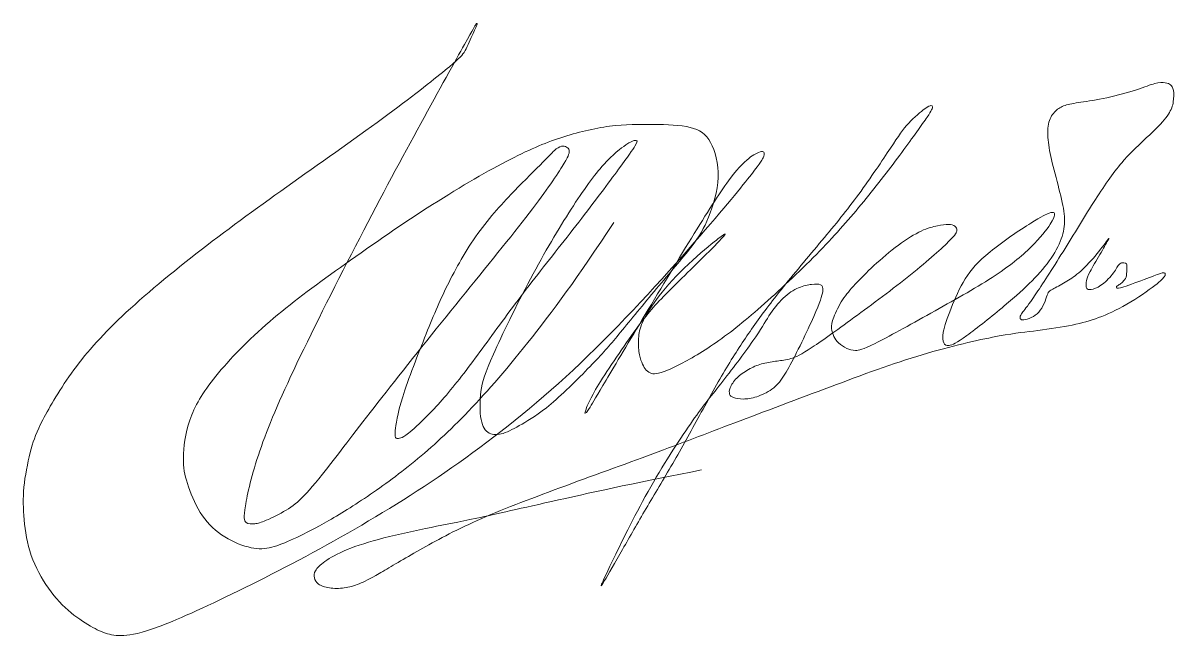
# Model space of a CAD drawing. Header units: millimetres. Extents: x 3059.7 to 3071.8, y 1455.1 to 1461.5.
import ezdxf

# ---------------------------------------------------------------- set-up
doc = ezdxf.new("R2010")
doc.units = ezdxf.units.MM
doc.layers.add('Sign', color=5, linetype='Continuous', lineweight=9, true_color=0x0000ff)

msp = doc.modelspace()

# ---------------------------------------------------------------- linework, layer by layer
at = {"layer": 'Sign', "color": 5, "true_color": 0x0000fa}
msp.add_open_spline([(3065.949, 1459.453), (3065.575, 1458.881), (3065.014, 1458.128), (3064.373, 1457.395), (3063.823, 1456.902), (3063.288, 1456.518), (3062.833, 1456.249), (3062.542, 1456.108), (3062.331, 1456.025), (3062.129, 1456.025), (3061.816, 1456.159), (3061.594, 1456.393), (3061.457, 1456.735), (3061.418, 1456.95), (3061.466, 1457.378), (3061.713, 1457.811), (3062.318, 1458.428), (3063.038, 1458.957), (3064.005, 1459.633), (3064.88, 1460.142), (3065.388, 1460.356), (3065.92, 1460.484), (3066.365, 1460.484), (3066.79, 1460.471), (3066.977, 1460.336), (3067.087, 1459.937), (3066.941, 1459.47), (3066.806, 1459.232), (3066.397, 1458.765), (3065.988, 1458.26), (3065.775, 1458.011), (3065.25, 1457.489), (3064.97, 1457.329), (3064.783, 1457.222), (3064.631, 1457.222), (3064.541, 1457.351), (3064.541, 1457.689), (3064.625, 1457.963), (3065.076, 1458.89), (3065.517, 1459.638), (3065.859, 1460.108), (3066.103, 1460.293), (3066.172, 1460.316), (3066.195, 1460.316), (3066.195, 1460.283), (3066.052, 1460.081), (3065.59, 1459.459), (3065.079, 1458.826), (3064.633, 1458.218), (3064.255, 1457.698), (3063.903, 1457.327), (3063.748, 1457.204), (3063.7, 1457.185), (3063.66, 1457.185), (3063.646, 1457.221), (3063.689, 1457.543), (3063.997, 1458.336), (3064.198, 1458.81), (3064.529, 1459.39), (3064.96, 1459.845), (3065.268, 1460.146), (3065.345, 1460.234), (3065.42, 1460.264), (3065.467, 1460.238), (3065.491, 1460.211), (3065.462, 1460.11), (3065.099, 1459.581), (3064.294, 1458.6), (3063.466, 1457.56), (3062.932, 1456.857), (3062.687, 1456.559), (3062.524, 1456.433), (3062.275, 1456.311), (3062.183, 1456.288), (3062.077, 1456.288), (3062.055, 1456.39), (3062.196, 1457.018), (3062.562, 1457.875), (3063.296, 1459.331), (3063.945, 1460.538), (3064.458, 1461.458), (3064.507, 1461.546), (3064.524, 1461.546), (3064.481, 1461.46), (3064.383, 1461.23), (3064.311, 1461.156), (3063.713, 1460.672), (3062.619, 1459.902), (3061.669, 1459.221), (3060.768, 1458.483), (3060.253, 1457.909), (3059.914, 1457.32), (3059.836, 1457.11), (3059.748, 1456.704), (3059.748, 1456.388), (3059.797, 1456.003), (3059.979, 1455.637), (3060.22, 1455.365), (3060.469, 1455.204), (3060.633, 1455.128), (3060.808, 1455.106), (3061.154, 1455.18), (3062.19, 1455.664), (3063.383, 1456.302), (3064.534, 1457.05), (3065.737, 1458.048), (3067.057, 1459.531), (3067.492, 1460.08), (3067.529, 1460.151), (3067.529, 1460.199), (3067.494, 1460.199), (3067.403, 1460.165), (3067.199, 1459.981), (3066.827, 1459.399), (3066.258, 1458.452), (3065.818, 1457.715), (3065.682, 1457.483), (3065.652, 1457.449), (3065.645, 1457.449), (3065.645, 1457.465), (3065.719, 1457.661), (3066.229, 1458.417), (3066.458, 1458.671), (3067.057, 1459.25), (3067.121, 1459.334), (3067.121, 1459.338), (3067.021, 1459.269), (3066.628, 1458.935), (3066.344, 1458.587), (3066.224, 1458.369), (3066.203, 1458.22), (3066.212, 1458.05), (3066.252, 1457.963), (3066.284, 1457.899), (3066.348, 1457.863), (3066.398, 1457.863), (3066.562, 1457.912), (3067.018, 1458.172), (3067.506, 1458.566), (3068.143, 1459.172), (3068.574, 1459.664), (3068.994, 1460.213), (3069.281, 1460.616), (3069.301, 1460.67), (3069.281, 1460.683), (3069.241, 1460.673), (3069.033, 1460.502), (3068.891, 1460.291), (3068.521, 1459.734), (3068.15, 1459.281), (3067.673, 1458.717), (3067.391, 1458.334), (3067.138, 1457.951), (3066.848, 1457.425), (3066.568, 1456.918), (3066.281, 1456.442), (3066.037, 1456.015), (3065.816, 1455.63), (3065.808, 1455.63), (3065.879, 1455.788), (3066.294, 1456.641), (3066.794, 1457.417), (3067.044, 1457.719), (3067.46, 1458.266), (3067.57, 1458.472), (3067.724, 1458.675), (3067.894, 1458.781), (3068.032, 1458.808), (3068.131, 1458.808), (3068.157, 1458.753), (3068.093, 1458.55), (3067.752, 1457.838), (3067.614, 1457.692), (3067.445, 1457.616), (3067.301, 1457.593), (3067.194, 1457.613), (3067.159, 1457.644), (3067.159, 1457.711), (3067.229, 1457.824), (3067.364, 1457.916), (3067.494, 1457.974), (3067.65, 1457.998), (3067.785, 1458.011), (3067.939, 1458.071), (3068.401, 1458.403), (3069.059, 1458.887), (3069.536, 1459.308), (3069.556, 1459.373), (3069.537, 1459.417), (3069.469, 1459.439), (3069.353, 1459.421), (3069.19, 1459.382), (3068.939, 1459.228), (3068.667, 1458.995), (3068.47, 1458.794), (3068.348, 1458.652), (3068.241, 1458.443), (3068.229, 1458.338), (3068.256, 1458.253), (3068.299, 1458.188), (3068.396, 1458.125), (3068.48, 1458.104), (3068.597, 1458.123), (3069.275, 1458.501), (3069.969, 1458.886), (3070.361, 1459.206), (3070.558, 1459.466), (3070.58, 1459.536), (3070.568, 1459.561), (3070.538, 1459.561), (3070.393, 1459.499), (3069.844, 1459.124), (3069.626, 1458.876), (3069.481, 1458.542), (3069.387, 1458.273), (3069.409, 1458.182), (3069.451, 1458.144), (3069.596, 1458.212), (3070.085, 1458.602), (3070.348, 1458.841), (3070.555, 1459.08), (3070.67, 1459.314), (3070.692, 1459.506), (3070.638, 1459.752), (3070.542, 1460.096), (3070.501, 1460.327), (3070.501, 1460.517), (3070.584, 1460.63), (3070.674, 1460.687), (3070.831, 1460.712), (3071.114, 1460.751), (3071.465, 1460.851), (3071.638, 1460.922), (3071.747, 1460.922), (3071.796, 1460.903), (3071.828, 1460.852), (3071.828, 1460.717), (3071.787, 1460.597), (3071.64, 1460.427), (3071.289, 1460.12), (3071.02, 1459.727), (3070.656, 1459.129), (3070.338, 1458.632), (3070.229, 1458.499), (3070.206, 1458.459), (3070.221, 1458.425), (3070.284, 1458.434), (3070.378, 1458.473), (3070.443, 1458.549), (3070.488, 1458.658), (3070.509, 1458.724), (3070.533, 1458.744), (3070.692, 1458.825), (3070.819, 1458.907), (3071.007, 1459.098), (3071.151, 1459.298), (3071.151, 1459.292), (3071.055, 1459.121), (3070.932, 1458.917), (3070.906, 1458.836), (3070.906, 1458.79), (3070.906, 1458.756), (3070.948, 1458.741), (3071.058, 1458.778), (3071.192, 1458.909), (3071.256, 1459.029), (3071.284, 1459.029), (3071.322, 1459.029), (3071.338, 1459.014), (3071.332, 1458.957), (3071.332, 1458.874), (3071.289, 1458.826), (3071.253, 1458.8), (3071.218, 1458.778), (3071.227, 1458.764), (3071.252, 1458.757), (3071.576, 1458.876), (3071.704, 1458.927), (3071.735, 1458.927), (3071.744, 1458.895), (3071.646, 1458.794), (3071.277, 1458.551), (3071.001, 1458.435), (3070.746, 1458.367), (3070.341, 1458.31), (3070.013, 1458.276), (3069.145, 1458.075), (3068.174, 1457.71), (3067.109, 1457.311), (3066.356, 1457.02), (3065.29, 1456.638), (3064.42, 1456.301), (3063.856, 1455.988), (3063.446, 1455.744), (3063.273, 1455.653), (3063.122, 1455.611), (3062.957, 1455.611), (3062.833, 1455.655), (3062.802, 1455.721), (3062.802, 1455.795), (3062.893, 1455.89), (3063.126, 1456.021), (3063.508, 1456.143), (3064.061, 1456.261), (3064.438, 1456.33), (3065.248, 1456.516), (3066.265, 1456.74), (3066.871, 1456.856)], degree=3, dxfattribs=at)

doc.saveas('drawing.dxf')
